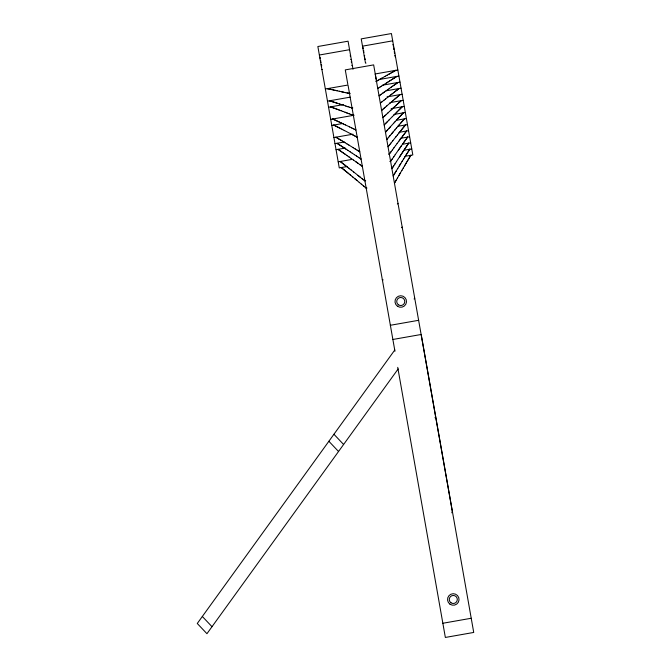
<?xml version="1.0" encoding="UTF-8"?>
<svg xmlns="http://www.w3.org/2000/svg" width="671" height="671" viewBox="0 0 671 671"><rect width="100%" height="100%" fill="white"/><g stroke="black" fill="none" stroke-linecap="round" stroke-linejoin="round"><path stroke-width="1.01" d="M451.793 512.787L452.321 511.394L375.19 73.961L397.836 69.969M435.034 417.765L435.613 416.624M395.034 182.252L394.456 183.217L396.301 180.054M395.856 180.784L397.635 177.748M398.859 175.584L401.979 170.216M400.428 172.933L397.333 178.226M401.837 170.509L403.514 167.599M403.221 168.144L404.999 165.066M404.563 165.854L406.4 162.676M405.829 163.699L407.708 160.47M407.012 161.703L408.891 158.482M408.077 159.908L410.803 155.295M409.016 158.339L410.878 155.286M396.393 170.702L393.206 175.919L397.794 168.413M397.635 168.631L400.797 163.506M399.22 166.098L402.348 160.99M402.055 161.518L403.85 158.574M403.414 159.329L405.276 156.293M404.697 157.266L406.601 154.179M405.888 155.362L409.729 149.23M406.97 153.642L409.813 149.214M393.776 165.762L391.889 168.647L395.152 163.657M394.842 164.093L396.569 161.476M396.41 161.677L404.152 149.901M399.463 157.056L405.485 147.888M404.772 149.012L406.701 146.068M405.863 147.368L408.656 143.158M406.827 145.942L408.74 143.141M389.851 161.493L391.21 160.528M390.606 161.359L392.518 158.616M392.057 159.253L393.911 156.611M393.592 157.022L395.345 154.531M395.185 154.724L401.56 145.59M398.272 150.321L403.019 143.51M402.432 144.399L404.378 141.589M403.648 142.663L405.603 139.862M404.764 141.103L407.591 137.085M405.737 139.736L407.666 137.077M394.8 349.985L197.274 623.485L206.945 633.701L398.146 368.958M389.926 153.282L388.559 154.213M390.79 152.074L392.669 149.566M389.323 154.078L391.26 151.47M392.35 149.96L394.12 147.586M393.961 147.779L395.596 145.557M395.605 145.59L397.24 143.351M397.089 143.594L398.859 141.178M398.549 141.631L400.419 139.09M399.958 139.744L401.895 137.119M401.292 137.958L406.517 131.021M402.533 136.314L406.601 131.004M414.091 298.989L414.728 298.159M388.652 146.043L388.073 146.79L390.002 144.324M389.524 144.894L391.419 142.52M392.736 140.826L396.058 136.632M391.101 142.889L392.896 140.65M395.898 136.859L397.693 134.577M397.383 135.005L399.27 132.598M398.809 133.219L400.772 130.728M400.159 131.524L402.155 129M401.417 129.964L403.414 127.448M402.55 128.564L405.452 124.949M403.548 127.331L405.527 124.932M387.377 138.805L386.781 139.509L388.735 137.178M388.257 137.714L390.178 135.475M389.851 135.827L394.875 129.914M391.512 133.873L393.189 131.893M394.716 130.132L396.527 127.976M396.209 128.379L399.639 124.336M397.651 126.685L401.048 122.709M400.293 123.615L402.323 121.241M401.443 122.29L404.378 118.884M402.449 121.132L404.462 118.868M387.477 130.031L385.498 132.221L390.447 126.769M388.61 128.765L393.692 123.196M393.525 123.397L395.362 121.367M395.043 121.745L396.98 119.614M396.502 120.159L398.515 117.953M397.886 118.658L399.941 116.419M399.178 117.274L403.305 112.812M400.335 116.024L403.388 112.795M384.819 124.32L384.181 124.949L387.695 121.384M385.733 123.363L389.23 119.824M392.501 116.477L389.054 119.975M392.342 116.67L394.196 114.766M393.877 115.118L395.84 113.114M395.353 113.634L397.391 111.562M396.754 112.225L398.826 110.119M398.054 110.925L400.134 108.819M399.237 109.75L402.239 106.739L400.268 108.727M401.526 227.721L402.189 227.083M383.544 117.073L382.931 117.651L384.961 115.739M384.466 116.184L386.454 114.338M386.119 114.632L388.006 112.879M387.83 113.022L389.574 111.386M393.038 108.165L389.574 111.411M391.151 109.935L394.691 106.622M394.204 107.1L396.259 105.171M395.622 105.792L397.718 103.829M396.938 104.575L399.035 102.613M398.129 103.477L401.166 100.675M399.17 102.529L401.25 100.658M382.269 109.834L381.648 110.371L385.213 107.293M383.2 109.004L386.781 105.943M386.605 106.068L390.136 103.04M389.968 103.208L391.872 101.556M393.055 100.575L395.135 98.78M391.537 101.866L393.55 100.13M394.489 99.358L396.611 97.53M397.333 203.967L398.012 203.388M395.815 98.226L397.945 96.406M397.022 97.211L400.101 94.603M398.079 96.322L400.176 94.586M380.994 102.596L380.365 103.091L382.436 101.447M381.933 101.833L383.971 100.247M385.38 99.115L388.954 96.322M383.627 100.499L385.557 98.998M390.371 95.24L392.401 93.638M388.777 96.473L390.707 94.955M391.898 94.049L395.496 91.239M393.349 92.917L396.846 90.199M395.915 90.937L399.027 88.53M396.98 90.124L399.111 88.522M381.178 94.301L379.048 95.81L384.332 92.061M382.378 93.428L387.763 89.604M387.595 89.746L389.541 88.354M390.748 87.515L392.879 85.997M389.197 88.614L391.26 87.146M392.216 86.484L394.389 84.94M393.575 85.527L395.756 83.992M394.808 84.672L397.953 82.466M395.89 83.917L398.037 82.449M378.436 88.111L377.798 88.522L379.92 87.155M379.4 87.473L381.489 86.156M382.931 85.217L386.58 82.885M381.136 86.366L383.107 85.116M388.031 81.979L390.111 80.646M386.404 83.011L388.375 81.745M389.599 80.99L391.755 79.614M391.084 80.05L393.281 78.65M392.46 79.186L394.657 77.786M393.701 78.398L396.888 76.393L394.8 77.719M375.718 81.376L377.161 80.864M378.134 80.294L380.239 79.111M376.473 81.241L378.662 80.008M381.698 78.264L385.397 76.175M379.887 79.295L381.883 78.172M385.221 76.284L387.217 75.144M386.865 75.353L390.631 73.223M392.166 72.359L388.45 74.464M391.344 72.837L393.567 71.579M392.602 72.132L395.815 70.321M393.701 71.512L395.898 70.312M362.508 46.156L392.703 40.83M319.362 55.014L349.557 49.696M362.717 47.373L363.237 47.28M362.936 48.589L363.447 48.497M319.79 57.446L320.302 57.354M392.829 44.563L393.34 44.479M320.008 58.662L320.52 58.57M363.363 51.013L363.875 50.921M393.047 45.779L393.558 45.687M363.573 52.229L364.093 52.137M320.436 61.086L320.948 60.994M350.119 55.852L350.631 55.76M393.474 48.211L393.986 48.119M320.646 62.302L321.166 62.21M393.684 49.419L394.196 49.327M364.219 55.869L364.73 55.777M321.074 64.726L321.594 64.634M350.757 59.493L351.269 59.4M394.112 51.852L394.632 51.759M321.292 65.943L321.803 65.85M364.647 58.293L365.158 58.209M394.33 53.059L394.842 52.975M351.185 61.925L351.696 61.833M364.856 59.509L365.376 59.417M394.758 55.492L395.269 55.399M321.929 69.583L322.449 69.49M394.967 56.708L395.487 56.616M351.83 65.565L352.342 65.473M366.014 63.066L365.502 63.149L361.224 38.876L391.419 33.55L412.824 154.942L405.276 156.276M325.36 89.008L348.006 85.016L394.951 351.252M379.903 79.388L398.91 76.033M382.915 85.116L399.983 82.105M350.262 93.378L347.008 92.959M327.498 101.145L350.145 97.152M385.951 90.837L401.048 88.178M328.564 107.217L343.669 104.55M387.024 96.909L402.122 94.242M349.524 107.251L352.829 107.947M390.061 102.629L403.187 100.314M330.711 119.354L354.112 115.227M391.134 108.702L404.261 106.387M331.776 125.427L342.965 123.447M394.137 114.431L405.334 112.451M397.081 120.168L406.4 118.524M333.915 137.563L352.921 134.208M398.146 126.24L407.473 124.596M334.988 143.636L344.307 141.992M399.22 132.304L408.538 130.66M336.062 149.7L345.38 148.056M400.293 138.377L409.612 136.733M403.128 144.131L410.686 142.806M338.201 161.837L351.327 159.522M404.202 150.203L411.751 148.87M365.67 180.776L364.043 180.247M366.953 188.065L365.326 187.494M390.312 325.292L418.687 320.293M392.812 339.484L421.187 334.477L473.726 632.443L445.351 637.45L397.727 367.347M442.852 623.258L471.227 618.259M327.297 88.664L329.796 89.176M327.381 88.647L331.055 89.444M329.947 89.193L332.497 89.755M331.541 89.537L334.083 90.099M333.302 89.914L339.492 91.29M335.198 90.333L337.203 90.77M339.283 91.231L343.51 92.17M341.405 91.709L345.59 92.632M345.188 92.556L349.499 93.512M329.436 100.801L331.986 101.581M329.52 100.793L333.269 101.984M332.137 101.606L334.728 102.453M333.764 102.126L339.954 104.131M335.55 102.697L337.488 103.317M339.534 103.98L341.866 104.751M341.656 104.668L345.968 106.068M345.758 106.018L348.081 106.764M347.679 106.647L350.128 107.435M351.277 107.83L352.032 108.081M330.509 106.874L334.376 108.257M330.593 106.857L335.852 108.803M334.871 108.417L337.488 109.407M336.683 109.088L339.258 110.061M338.637 109.809L341.12 110.757M340.7 110.581L343.049 111.478M342.839 111.386L347.192 113.022M345.02 112.216L349.331 113.827M348.92 113.693L351.394 114.615M350.782 114.397L353.357 115.362L352.552 115.076M332.648 119.01L335.265 120.184M332.732 118.993L336.582 120.797M335.425 120.235L338.092 121.493M337.094 121.006L339.761 122.273M338.93 121.87L341.556 123.12M340.927 122.801L343.46 124.009M343.032 123.791L345.422 124.94M345.204 124.814L349.641 126.92M349.432 126.844L351.822 127.96M351.403 127.784L353.927 128.966M353.307 128.689L355.924 129.931L355.11 129.553M333.722 125.083L337.689 127.071M333.797 125.066L339.207 127.842M338.201 127.297L340.893 128.706M340.063 128.253L342.705 129.646M342.067 129.293L344.626 130.635M344.189 130.392L350.866 133.873M350.656 133.781L353.072 135.03M352.644 134.829L357.207 137.211L354.565 135.836M382.285 279.455L383.158 279.95M335.861 137.219L338.545 138.796M335.945 137.203L339.903 139.61M338.704 138.855L341.447 140.541M340.415 139.887L343.158 141.581M342.311 141.036L345.011 142.705M344.357 142.277L346.966 143.896M346.521 143.602L348.987 145.129M348.761 144.97L353.315 147.771M353.105 147.662L355.563 149.163M355.127 148.92L359.773 151.78L357.081 150.128M339.635 144.995L336.934 143.292L341.002 145.875M339.803 145.062L344.298 148.014M341.531 146.186L346.161 149.23M345.506 148.777L348.132 150.522M347.687 150.203L350.17 151.864M349.943 151.688L352.25 153.231M337.999 149.356L340.734 151.201M352.241 153.206L354.548 154.724M354.33 154.607L356.804 156.226M356.368 155.966L358.993 157.677M358.348 157.274L361.057 159.061L360.218 158.524M338.083 149.348L342.109 152.149M340.893 151.269L343.686 153.24M342.638 152.476L345.431 154.447M344.567 153.818L347.31 155.756M346.647 155.269L349.297 157.148M348.853 156.804L351.361 158.591M351.126 158.406L353.458 160.067M353.449 160.042L358.054 163.296M355.555 161.552L360.26 164.856M359.606 164.42L362.348 166.341L361.493 165.771M340.138 161.501L342.915 163.598M340.222 161.485L344.324 164.689M343.082 163.69L345.926 165.93M344.86 165.066L347.695 167.314M349.616 168.815L346.823 166.593L339.266 167.909L317.861 46.517L348.064 41.191L353.013 69.264M341.212 167.565L344.013 169.805M348.937 168.253L351.638 170.4M351.176 170.015L353.734 172.053M353.5 171.843L360.545 177.421M357.995 175.433L362.785 179.216M362.122 178.712L364.915 180.91M341.296 167.557L345.431 170.954M344.181 169.897L348.836 173.747M345.968 171.357L350.765 175.341M350.086 174.754L352.803 177.035M352.342 176.616L359.446 182.529M354.682 178.561L357.064 180.541M359.22 182.369L361.786 184.491M361.342 184.148L364.051 186.387M363.388 185.859L366.198 188.199M333.932 434.263L343.602 444.479M328.865 441.275L338.545 451.491M202.332 616.473L212.002 626.689M376.154 79.077L373.655 64.886L345.28 69.893L347.779 84.085M449.981 604.194A5.762 5.762 0 0 0 459.031 599.975A5.762 5.762 0 0 0 450.853 594.254A5.762 5.762 0 0 0 449.981 604.194M450.971 602.776A4.034 4.034 0 0 0 457.303 599.824A4.034 4.034 0 0 0 451.583 595.823A4.034 4.034 0 0 0 450.971 602.776M397.442 306.228A5.762 5.762 0 0 0 406.483 302.009A5.762 5.762 0 0 0 398.314 296.288A5.762 5.762 0 0 0 397.442 306.228M398.431 304.81A4.034 4.034 0 0 0 404.764 301.858A4.034 4.034 0 0 0 399.044 297.857A4.034 4.034 0 0 0 398.431 304.81"/></g></svg>
